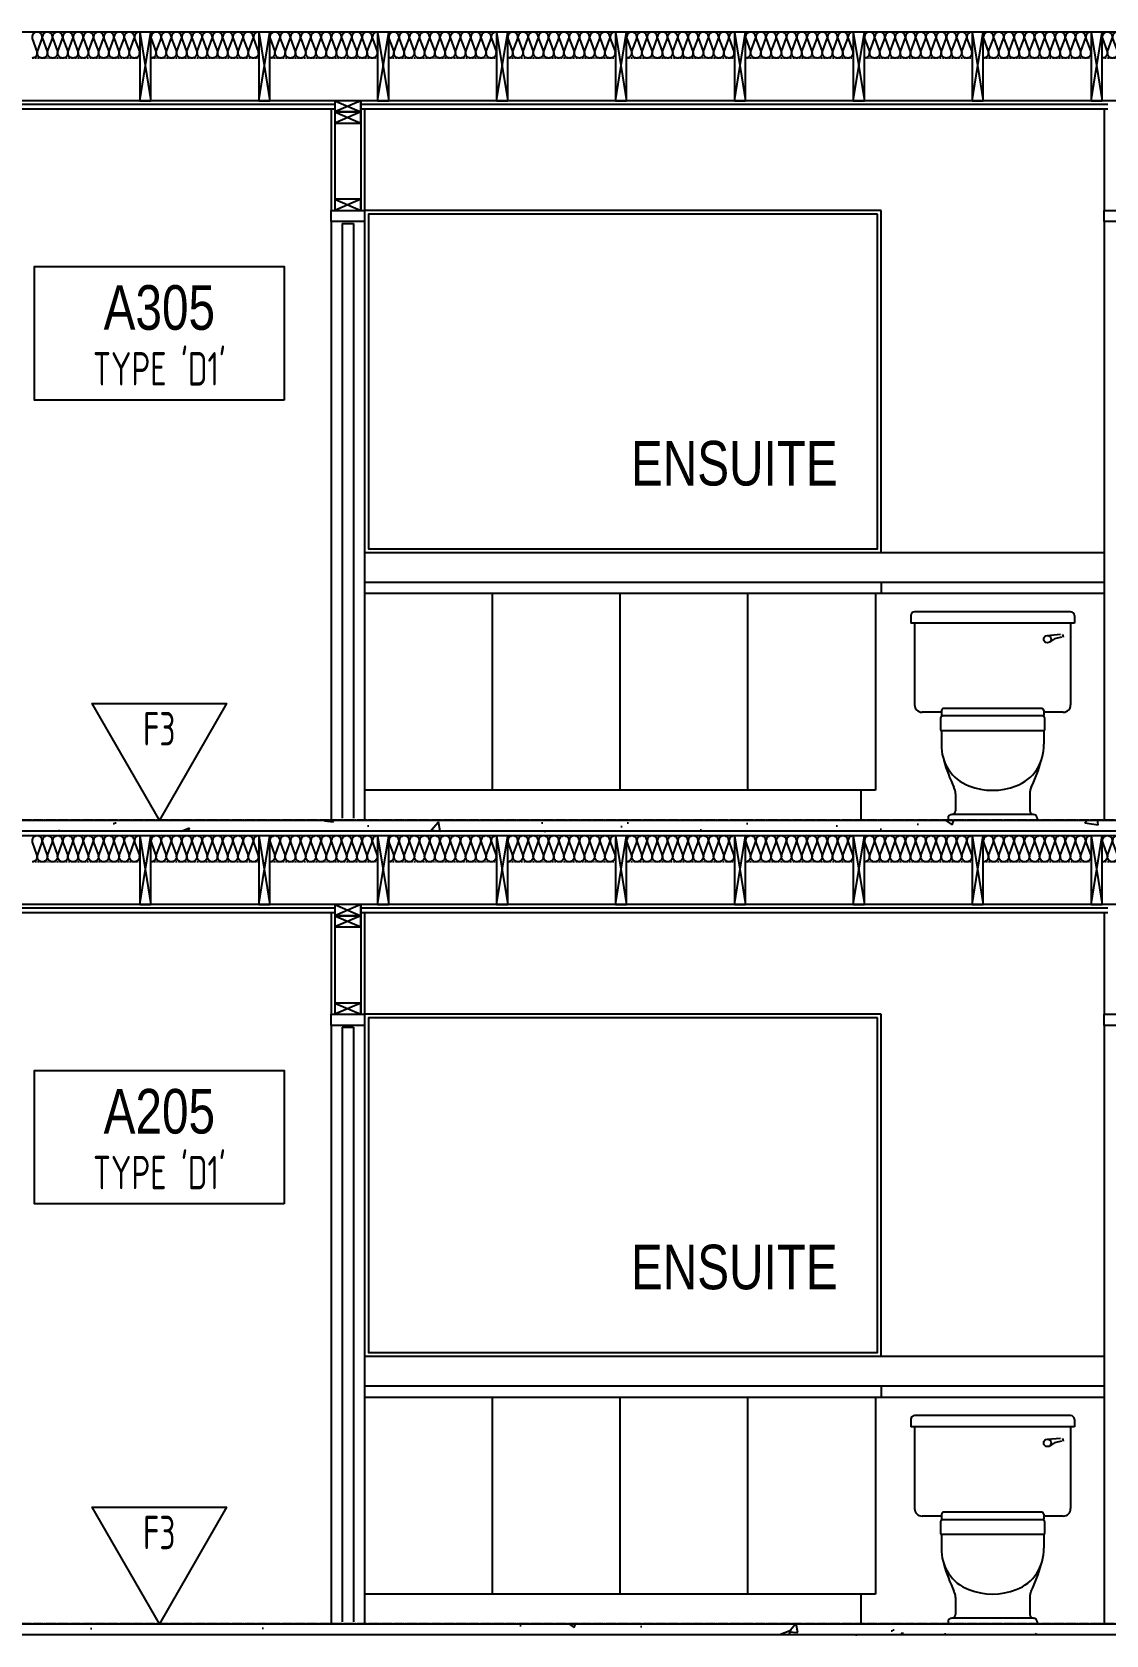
# Model space of a CAD drawing. Extents: x -2060 to 2145, y -590 to 992.
# Drawn here: x 1235.5 to 1380, y 18.8 to 234.4 of the extents above; entities that cross this region are included whole.
import ezdxf
from ezdxf.enums import TextEntityAlignment as Align

# ---------------------------------------------------------------- set-up
doc = ezdxf.new("R2010")
doc.units = 0
doc.header["$MEASUREMENT"] = 0
doc.linetypes.add('GRIDLINE', pattern=[1.53125, 1.375, -0.0625, 0.03125, -0.0625])
doc.linetypes.add('HIDDEN2', pattern=[0.1875, 0.125, -0.0625])
doc.layers.get('0').update_dxf_attribs({"linetype": 'CONTINUOUS'})
for name, color, linetype in [('3', 85, 'CONTINUOUS'), ('DETAIL', 171, 'CONTINUOUS'), ('FURNITURE', 51, 'CONTINUOUS'), ('GRIDLINES', 65, 'GRIDLINE'), ('HATCH', 92, 'CONTINUOUS'), ('HIDDEN', 64, 'HIDDEN2'), ('STAIRS', 101, 'CONTINUOUS'), ('TEXT', 82, 'CONTINUOUS'), ('WALL', 215, 'CONTINUOUS')]:
    doc.layers.add(name, color=color, linetype=linetype)
doc.styles.add('48-ATT', font='archtitl.shx', dxfattribs={"width": 0.8, "height": 6})
doc.styles.add('AT', font='architxt.shx', dxfattribs={"width": 0.8})
doc.styles.add('ATT', font='archtitl.shx', dxfattribs={"width": 0.8})
pattern_1 = [(50, (1217.022, 59.328), (14.3452, -1.25504), [1.5, -16.5]), (355, (1217.022, 59.328), (-2.775, 15.0438), [1.2, -13.2]), (100.4514, (1218.217, 59.224), (11.5702, 13.7888), [1.2748, -14.02284]), (46.184, (1217.022, 63.328), (21.3448, -3.3104), [2.25, -24.75]), (96.636, (1218.8, 63.052), (18.6933, 19.4824), [1.9122, -21.0343]), (351.184, (1217.022, 63.328), (18.6932, 19.4824), [1.8, -19.8]), (21, (1219.022, 62.328), (11.93814, -8.0524), [1.5, -16.5]), (326, (1219.022, 62.328), (4.8663, 14.503), [1.2, -13.2]), (71.4514, (1220.016, 61.657), (16.80445, 6.4506), [1.2748, -14.0228]), (37.5, (1217.0216, 59.328), (0.2432, 6.65788), [0, -13.04, 0, -13.4, 0, -13.25]), (7.5, (1217.0216, 59.328), (5.2614, 7.88823), [0, -7.64, 0, -12.74, 0, -5.05]), (327.5, (1212.5616, 59.328), (10.67645, -0.4511), [0, -5, 0, -15.6, 0, -20.7]), (317.5, (1210.562, 59.328), (11.66372, 2.0021), [0, -6.5, 0, -10.36, 0, -14.7])]

# ---------------------------------------------------------------- blocks, each defined once
blk = doc.blocks.new('W1')
blk.add_lwpolyline([(0, 0), (0.1886, 0.3267), (-0.1886, 0.3267)], close=True)
at = {"style": 'AT', "width": 0.8}
blk.add_attdef('XX', text='', height=0.0938, dxfattribs=at).set_placement((0.0003, 0.2088), align=Align.CENTER)
blk = doc.blocks.new('BATT')
blk.add_lwpolyline([(1, 0, 0.492581), (0.753, 0.19), (0.247, 0.007, -0.492581), (0, 0.197, -0.492581), (0.247, 0.387), (0.753, 0.203, 0.492581), (1, 0.394, 0.492581), (0.753, 0.584), (0.247, 0.4, -0.492581), (0, 0.59, -0.492581), (0.247, 0.781), (0.753, 0.597, 0.492581), (1, 0.787, 0.492581), (0.753, 0.978), (0.247, 0.794, -0.492581), (0, 0.984, -0.492581), (0.247, 1.174), (0.753, 0.991, 0.492581), (1, 1.181, 0.492581), (0.753, 1.371), (0.247, 1.188, -0.492581), (0, 1.378, -0.492581), (0.247, 1.568), (0.753, 1.384, 0.492581), (1, 1.575, 0.492581), (0.753, 1.765), (0.247, 1.581, -0.492581), (0, 1.771, -0.492581), (0.247, 1.962), (0.753, 1.778, 0.492581), (1, 1.968, 0.492581), (0.753, 2.158), (0.247, 1.975, -0.492581), (0, 2.165, -0.492581), (0.247, 2.355), (0.753, 2.172, 0.492581), (1, 2.362, 0.492581), (0.753, 2.552), (0.247, 2.369, -0.492581), (0, 2.559, -0.492581), (0.247, 2.749), (0.753, 2.565, 0.492581), (1, 2.756, 0.492581), (0.753, 2.946), (0.247, 2.762, -0.492581), (0, 2.952, -0.492581), (0.247, 3.143), (0.753, 2.959, 0.492581), (1, 3.149)], format="xyb")

msp = doc.modelspace()

# ---------------------------------------------------------------- hatches: boundary and pattern name
at = {"layer": 'HATCH'}
h = msp.add_hatch(dxfattribs=at)
h.set_pattern_fill('AR-CONC', color=256, scale=2, style=0)
h.set_pattern_definition(pattern_1)
h.paths.add_polyline_path([(1446.0134, 126.9074), (1126.0134, 126.9074), (1126.0134, 128.4074), (1446.0134, 128.4074)])
h = msp.add_hatch(dxfattribs=at)
h.set_pattern_fill('AR-CONC', color=256, scale=2, style=0)
h.set_pattern_definition(pattern_1)
h.paths.add_polyline_path([(1446.0134, 18.7824), (1126.0134, 18.7824), (1126.0134, 20.2824), (1446.0134, 20.2824)])

# ---------------------------------------------------------------- linework, layer by layer
at = {"layer": '3'}
for p, q in [((1276.2634, 224.0324), (1126.0134, 224.0324)), ((1275.7634, 224.0324), (1275.7634, 210.4074)), ((1380.2634, 224.0324), (1279.7634, 224.0324)), ((1280.2634, 224.0324), (1280.2634, 210.4074)), ((1379.7634, 224.0324), (1379.7634, 210.4074)), ((1830.0134, 126.9074), (1122.0134, 126.9074)), ((1276.2634, 115.9074), (1126.0134, 115.9074)), ((1275.7634, 115.9074), (1275.7634, 102.2824)), ((1380.2634, 115.9074), (1279.7634, 115.9074)), ((1280.2634, 115.9074), (1280.2634, 102.2824)), ((1379.7634, 115.9074), (1379.7634, 102.2824)), ((1830.0134, 18.7824), (1122.0134, 18.7824))]:
    msp.add_line(p, q, dxfattribs=at)
at = {"layer": 'DETAIL'}
for p, q in [((1277.2634, 208.6574), (1277.2634, 128.6574)), ((1277.2634, 208.6574), (1278.7634, 208.6574)), ((1278.7634, 208.6574), (1278.7634, 128.6574)), ((1277.2634, 100.5324), (1278.7634, 100.5324)), ((1277.2634, 100.5324), (1277.2634, 20.5324)), ((1278.7634, 100.5324), (1278.7634, 20.5324))]:
    msp.add_line(p, q, dxfattribs=at)
for points in [[(1250.0134, 234.4074), (1250.0134, 225.1574), (1251.5134, 225.1574), (1251.5134, 234.4074)], [(1266.0134, 234.4074), (1266.0134, 225.1574), (1267.5134, 225.1574), (1267.5134, 234.4074)], [(1282.0134, 234.4074), (1282.0134, 225.1574), (1283.5134, 225.1574), (1283.5134, 234.4074)], [(1298.0134, 234.4074), (1298.0134, 225.1574), (1299.5134, 225.1574), (1299.5134, 234.4074)], [(1314.0134, 234.4074), (1314.0134, 225.1574), (1315.5134, 225.1574), (1315.5134, 234.4074)], [(1330.0134, 234.4074), (1330.0134, 225.1574), (1331.5134, 225.1574), (1331.5134, 234.4074)], [(1346.0134, 234.4074), (1346.0134, 225.1574), (1347.5134, 225.1574), (1347.5134, 234.4074)], [(1362.0134, 234.4074), (1362.0134, 225.1574), (1363.5134, 225.1574), (1363.5134, 234.4074)], [(1378.0134, 234.4074), (1378.0134, 225.1574), (1379.5134, 225.1574), (1379.5134, 234.4074)], [(1276.2634, 223.6574), (1279.7634, 223.6574), (1279.7634, 225.1574), (1276.2634, 225.1574)], [(1276.2634, 222.1574), (1279.7634, 222.1574), (1279.7634, 223.6574), (1276.2634, 223.6574)], [(1276.2634, 210.4074), (1279.7634, 210.4074), (1279.7634, 211.9074), (1276.2634, 211.9074)], [(1280.2634, 208.9074), (1275.7634, 208.9074), (1275.7634, 210.4074), (1280.2634, 210.4074)], [(1384.2634, 208.9074), (1379.7634, 208.9074), (1379.7634, 210.4074), (1384.2634, 210.4074)], [(1250.0134, 126.2824), (1250.0134, 117.0324), (1251.5134, 117.0324), (1251.5134, 126.2824)], [(1266.0134, 126.2824), (1266.0134, 117.0324), (1267.5134, 117.0324), (1267.5134, 126.2824)], [(1282.0134, 126.2824), (1282.0134, 117.0324), (1283.5134, 117.0324), (1283.5134, 126.2824)], [(1298.0134, 126.2824), (1298.0134, 117.0324), (1299.5134, 117.0324), (1299.5134, 126.2824)], [(1314.0134, 126.2824), (1314.0134, 117.0324), (1315.5134, 117.0324), (1315.5134, 126.2824)], [(1330.0134, 126.2824), (1330.0134, 117.0324), (1331.5134, 117.0324), (1331.5134, 126.2824)], [(1346.0134, 126.2824), (1346.0134, 117.0324), (1347.5134, 117.0324), (1347.5134, 126.2824)], [(1362.0134, 126.2824), (1362.0134, 117.0324), (1363.5134, 117.0324), (1363.5134, 126.2824)], [(1378.0134, 126.2824), (1378.0134, 117.0324), (1379.5134, 117.0324), (1379.5134, 126.2824)], [(1276.2634, 115.5324), (1279.7634, 115.5324), (1279.7634, 117.0324), (1276.2634, 117.0324)], [(1276.2634, 114.0324), (1279.7634, 114.0324), (1279.7634, 115.5324), (1276.2634, 115.5324)], [(1276.2634, 102.2824), (1279.7634, 102.2824), (1279.7634, 103.7824), (1276.2634, 103.7824)], [(1280.2634, 100.7824), (1275.7634, 100.7824), (1275.7634, 102.2824), (1280.2634, 102.2824)], [(1384.2634, 100.7824), (1379.7634, 100.7824), (1379.7634, 102.2824), (1384.2634, 102.2824)]]:
    msp.add_lwpolyline(points, close=True, dxfattribs=at)
at = {"layer": 'FURNITURE'}
for p, q in [((1250.0134, 234.4074), (1251.5134, 225.1574)), ((1250.0134, 225.1574), (1251.5134, 234.4074)), ((1266.0134, 234.4074), (1267.5134, 225.1574)), ((1266.0134, 225.1574), (1267.5134, 234.4074)), ((1282.0134, 234.4074), (1283.5134, 225.1574)), ((1282.0134, 225.1574), (1283.5134, 234.4074)), ((1298.0134, 234.4074), (1299.5134, 225.1574)), ((1298.0134, 225.1574), (1299.5134, 234.4074)), ((1314.0134, 234.4074), (1315.5134, 225.1574)), ((1314.0134, 225.1574), (1315.5134, 234.4074)), ((1330.0134, 234.4074), (1331.5134, 225.1574)), ((1330.0134, 225.1574), (1331.5134, 234.4074)), ((1346.0134, 234.4074), (1347.5134, 225.1574)), ((1346.0134, 225.1574), (1347.5134, 234.4074)), ((1362.0134, 234.4074), (1363.5134, 225.1574)), ((1362.0134, 225.1574), (1363.5134, 234.4074)), ((1378.0134, 234.4074), (1379.5134, 225.1574)), ((1378.0134, 225.1574), (1379.5134, 234.4074)), ((1276.2634, 225.1574), (1279.7634, 223.6574)), ((1279.7634, 225.1574), (1276.2634, 223.6574)), ((1276.2634, 223.6574), (1279.7634, 222.1574)), ((1279.7634, 223.6574), (1276.2634, 222.1574)), ((1279.7634, 211.9074), (1276.2634, 210.4074)), ((1276.2634, 211.9074), (1279.7634, 210.4074)), ((1275.7634, 208.9074), (1275.7634, 128.4074)), ((1280.2634, 208.9074), (1280.2634, 128.4074)), ((1379.7634, 208.9074), (1379.7634, 128.4074)), ((1280.2634, 164.4074), (1379.7634, 164.4074)), ((1280.2634, 160.4074), (1379.7634, 160.4074)), ((1349.7634, 160.4074), (1349.7634, 158.9074)), ((1280.2634, 158.9074), (1379.7634, 158.9074)), ((1297.4509, 132.4074), (1297.4509, 158.9074)), ((1314.6384, 132.4074), (1314.6384, 158.9074)), ((1331.8259, 132.4074), (1331.8259, 158.9074)), ((1349.0134, 158.9074), (1349.0134, 132.4074)), ((1353.7634, 155.9074), (1353.7634, 154.9074)), ((1375.2634, 156.4074), (1354.2634, 156.4074)), ((1375.7634, 155.9074), (1375.7634, 154.9074)), ((1375.7634, 154.9074), (1353.7634, 154.9074)), ((1354.2634, 154.9074), (1354.2634, 143.9074)), ((1372.0889, 153.2308), (1373.9086, 153.3992)), ((1374.1586, 153.3992), (1374.2728, 152.9842)), ((1375.2634, 154.9074), (1375.2634, 143.9074)), ((1373.08, 152.7618), (1372.41, 152.3184)), ((1374.0228, 152.9842), (1373.08, 152.7618)), ((1357.8884, 142.9074), (1355.2634, 142.9074)), ((1357.8884, 143.1574), (1357.8884, 142.5324)), ((1371.5134, 142.4074), (1358.0134, 142.4074)), ((1371.3884, 143.4074), (1358.1384, 143.4074)), ((1371.6384, 143.1574), (1371.6384, 142.5324)), ((1374.2634, 142.9074), (1371.6384, 142.9074)), ((1357.7634, 142.1574), (1357.7634, 140.5324)), ((1357.8884, 140.4074), (1357.8884, 138.5957)), ((1371.6384, 140.4074), (1357.8884, 140.4074)), ((1371.6384, 140.4074), (1371.6384, 138.5957)), ((1371.7634, 142.1574), (1371.7634, 140.5324)), ((1349.0134, 132.4074), (1280.2634, 132.4074)), ((1347.0134, 132.4074), (1347.0134, 128.4074)), ((1359.7634, 131.9399), (1359.7634, 129.6574)), ((1369.7634, 131.9399), (1369.7634, 129.6574)), ((1358.7634, 128.6574), (1358.7634, 128.4074)), ((1370.2634, 129.1574), (1359.2633, 129.1574)), ((1370.7634, 128.6574), (1370.7634, 128.4074)), ((1250.0134, 126.2824), (1251.5134, 117.0324)), ((1250.0134, 117.0324), (1251.5134, 126.2824)), ((1266.0134, 126.2824), (1267.5134, 117.0324)), ((1266.0134, 117.0324), (1267.5134, 126.2824)), ((1282.0134, 126.2824), (1283.5134, 117.0324)), ((1282.0134, 117.0324), (1283.5134, 126.2824)), ((1298.0134, 126.2824), (1299.5134, 117.0324)), ((1298.0134, 117.0324), (1299.5134, 126.2824)), ((1314.0134, 126.2824), (1315.5134, 117.0324)), ((1314.0134, 117.0324), (1315.5134, 126.2824)), ((1330.0134, 126.2824), (1331.5134, 117.0324)), ((1330.0134, 117.0324), (1331.5134, 126.2824)), ((1346.0134, 126.2824), (1347.5134, 117.0324)), ((1346.0134, 117.0324), (1347.5134, 126.2824)), ((1362.0134, 126.2824), (1363.5134, 117.0324)), ((1362.0134, 117.0324), (1363.5134, 126.2824)), ((1378.0134, 126.2824), (1379.5134, 117.0324)), ((1378.0134, 117.0324), (1379.5134, 126.2824)), ((1279.7634, 117.0324), (1276.2634, 115.5324)), ((1276.2634, 117.0324), (1279.7634, 115.5324)), ((1279.7634, 115.5324), (1276.2634, 114.0324)), ((1276.2634, 115.5324), (1279.7634, 114.0324)), ((1276.2634, 103.7824), (1279.7634, 102.2824)), ((1279.7634, 103.7824), (1276.2634, 102.2824)), ((1275.7634, 100.7824), (1275.7634, 20.2824)), ((1280.2634, 100.7824), (1280.2634, 20.2824)), ((1379.7634, 100.7824), (1379.7634, 20.2824)), ((1280.2634, 56.2824), (1379.7634, 56.2824)), ((1280.2634, 52.2824), (1379.7634, 52.2824)), ((1349.7634, 52.2824), (1349.7634, 50.7824)), ((1280.2634, 50.7824), (1379.7634, 50.7824)), ((1297.4509, 24.2824), (1297.4509, 50.7824)), ((1314.6384, 24.2824), (1314.6384, 50.7824)), ((1331.8259, 24.2824), (1331.8259, 50.7824)), ((1349.0134, 50.7824), (1349.0134, 24.2824)), ((1353.7634, 47.7824), (1353.7634, 46.7824)), ((1375.2634, 48.2824), (1354.2634, 48.2824)), ((1375.7634, 47.7824), (1375.7634, 46.7824)), ((1375.7634, 46.7824), (1353.7634, 46.7824)), ((1354.2634, 46.7824), (1354.2634, 35.7824)), ((1375.2634, 46.7824), (1375.2634, 35.7824)), ((1372.0889, 45.1058), (1373.9086, 45.2742)), ((1373.08, 44.6368), (1372.41, 44.1934)), ((1374.0228, 44.8592), (1373.08, 44.6368)), ((1374.1586, 45.2742), (1374.2728, 44.8592)), ((1357.8884, 34.7824), (1355.2634, 34.7824)), ((1357.8884, 35.0324), (1357.8884, 34.4074)), ((1371.3884, 35.2824), (1358.1384, 35.2824)), ((1371.6384, 35.0324), (1371.6384, 34.4074)), ((1374.2634, 34.7824), (1371.6384, 34.7824)), ((1357.7634, 34.0324), (1357.7634, 32.4074)), ((1371.5134, 34.2824), (1358.0134, 34.2824)), ((1371.7634, 34.0324), (1371.7634, 32.4074)), ((1371.6384, 32.2824), (1357.8884, 32.2824)), ((1357.8884, 32.2824), (1357.8884, 30.4707)), ((1371.6384, 32.2824), (1371.6384, 30.4707)), ((1349.0134, 24.2824), (1280.2634, 24.2824)), ((1347.0134, 24.2824), (1347.0134, 20.2824)), ((1359.7634, 23.8149), (1359.7634, 21.5324)), ((1369.7634, 23.8149), (1369.7634, 21.5324)), ((1358.7634, 20.5324), (1358.7634, 20.2824)), ((1370.2634, 21.0324), (1359.2633, 21.0324)), ((1370.7634, 20.5324), (1370.7634, 20.2824))]:
    msp.add_line(p, q, dxfattribs=at)
for points in [[(1349.7634, 210.4074), (1280.2634, 210.4074), (1280.2634, 164.4074), (1349.7634, 164.4074)], [(1349.2634, 209.9074), (1280.7634, 209.9074), (1280.7634, 164.9074), (1349.2634, 164.9074)], [(1349.7634, 102.2824), (1280.2634, 102.2824), (1280.2634, 56.2824), (1349.7634, 56.2824)], [(1349.2634, 101.7824), (1280.7634, 101.7824), (1280.7634, 56.7824), (1349.2634, 56.7824)]]:
    msp.add_lwpolyline(points, close=True, dxfattribs=at)
for centre in [(1372.1348, 152.7343), (1372.1348, 44.6093)]:
    msp.add_circle(centre, 0.4987, dxfattribs=at)
for centre, radius, start, end in [((1354.2634, 155.9074), 0.5, 90, 180), ((1375.2634, 155.9074), 0.5, 0, 90), ((1355.2634, 143.9074), 1, 180, 270), ((1358.0134, 142.1574), 0.25, 90, 180), ((1358.1384, 143.1574), 0.25, 90, 180), ((1358.0134, 142.5324), 0.125, 180, 270), ((1371.3884, 143.1574), 0.25, 0, 90), ((1371.5134, 142.5324), 0.125, 270, 0), ((1371.5134, 142.1574), 0.25, 0, 90), ((1374.2634, 143.9074), 1, 270, 0), ((1357.8884, 140.5324), 0.125, 180, 270), ((1371.6384, 140.5324), 0.125, 270, 0), ((1363.5408, 138.3159), 5.6594, 177.165883, 249.744835), ((1365.9859, 138.3159), 5.6594, 290.255165, 2.834117), ((1378.9074, 142.1293), 21.4712, 195.448911, 205.729657), ((1350.6193, 142.1293), 21.4712, 334.270343, 344.551089), ((1357.7634, 131.9399), 2, 0, 25.729657), ((1364.7634, 141.1574), 8.75, 248.676314, 291.323686), ((1371.7634, 131.9399), 2, 154.270343, 180), ((1359.2634, 129.6574), 0.5, 270, 0), ((1370.2634, 129.6574), 0.5, 180, 270), ((1359.2634, 128.6574), 0.5, 90, 180), ((1370.2634, 128.6574), 0.5, 0, 90), ((1354.2634, 47.7824), 0.5, 90, 180), ((1375.2634, 47.7824), 0.5, 0, 90), ((1355.2634, 35.7824), 1, 180, 270), ((1358.1384, 35.0324), 0.25, 90, 180), ((1371.3884, 35.0324), 0.25, 0, 90), ((1374.2634, 35.7824), 1, 270, 0), ((1358.0134, 34.0324), 0.25, 90, 180), ((1357.8884, 32.4074), 0.125, 180, 270), ((1358.0134, 34.4074), 0.125, 180, 270), ((1371.5134, 34.4074), 0.125, 270, 0), ((1371.5134, 34.0324), 0.25, 0, 90), ((1371.6384, 32.4074), 0.125, 270, 0), ((1363.5408, 30.1909), 5.6594, 177.165883, 249.744835), ((1365.9859, 30.1909), 5.6594, 290.255165, 2.834117), ((1378.9074, 34.0043), 21.4712, 195.448911, 205.729657), ((1350.6193, 34.0043), 21.4712, 334.270343, 344.551089), ((1357.7634, 23.8149), 2, 0, 25.729657), ((1364.7634, 33.0324), 8.75, 248.676314, 291.323686), ((1371.7634, 23.8149), 2, 154.270343, 180), ((1359.2634, 20.5324), 0.5, 90, 180), ((1359.2634, 21.5324), 0.5, 270, 0), ((1370.2634, 21.5324), 0.5, 180, 270), ((1370.2634, 20.5324), 0.5, 0, 90)]:
    msp.add_arc(centre, radius, start, end, dxfattribs=at)
at = {"layer": 'GRIDLINES'}
for p, q in [((2144.8737, 128.4074), (912.0134, 128.4074)), ((2144.8737, 20.2824), (912.0134, 20.2824))]:
    msp.add_line(p, q, dxfattribs=at)
at = {"layer": 'HATCH'}
for points in [[(1250.0134, 234.4066, 0.01202375), (1249.9803, 234.4074, 0.4925808), (1249.3145, 233.5414), (1249.9571, 231.7734, -0.4925808), (1249.2914, 230.9074, -0.4925808), (1248.6256, 231.7734), (1249.2682, 233.5414, 0.4925808), (1248.6025, 234.4074, 0.4925808), (1247.9367, 233.5414), (1248.5793, 231.7734, -0.4925808), (1247.9136, 230.9074, -0.4925808), (1247.2478, 231.7734), (1247.8904, 233.5414, 0.4925808), (1247.2247, 234.4074, 0.4925808), (1246.5589, 233.5414), (1247.2015, 231.7734, -0.4925808), (1246.5358, 230.9074)], [(1266.0134, 234.4066, 0.01202375), (1265.9803, 234.4074, 0.4925808), (1265.3145, 233.5414), (1265.9571, 231.7734, -0.4925808), (1265.2914, 230.9074, -0.4925808), (1264.6256, 231.7734), (1265.2682, 233.5414, 0.4925808), (1264.6025, 234.4074, 0.4925808), (1263.9367, 233.5414), (1264.5793, 231.7734, -0.4925808), (1263.9136, 230.9074, -0.4925808), (1263.2478, 231.7734), (1263.8904, 233.5414, 0.4925808), (1263.2247, 234.4074, 0.4925808), (1262.5589, 233.5414), (1263.2015, 231.7734, -0.4925808), (1262.5358, 230.9074)], [(1282.0134, 234.4066, 0.01202375), (1281.9803, 234.4074, 0.4925808), (1281.3145, 233.5414), (1281.9571, 231.7734, -0.4925808), (1281.2914, 230.9074, -0.4925808), (1280.6256, 231.7734), (1281.2682, 233.5414, 0.4925808), (1280.6025, 234.4074, 0.4925808), (1279.9367, 233.5414), (1280.5793, 231.7734, -0.4925808), (1279.9136, 230.9074, -0.4925808), (1279.2478, 231.7734), (1279.8904, 233.5414, 0.4925808), (1279.2247, 234.4074, 0.4925808), (1278.5589, 233.5414), (1279.2015, 231.7734, -0.4925808), (1278.5358, 230.9074)], [(1298.0134, 234.4066, 0.01202375), (1297.9803, 234.4074, 0.4925808), (1297.3145, 233.5414), (1297.9571, 231.7734, -0.4925808), (1297.2914, 230.9074, -0.4925808), (1296.6256, 231.7734), (1297.2682, 233.5414, 0.4925808), (1296.6025, 234.4074, 0.4925808), (1295.9367, 233.5414), (1296.5793, 231.7734, -0.4925808), (1295.9136, 230.9074, -0.4925808), (1295.2478, 231.7734), (1295.8904, 233.5414, 0.4925808), (1295.2247, 234.4074, 0.4925808), (1294.5589, 233.5414), (1295.2015, 231.7734, -0.4925808), (1294.5358, 230.9074)], [(1314.0134, 234.4066, 0.01202375), (1313.9803, 234.4074, 0.4925808), (1313.3145, 233.5414), (1313.9571, 231.7734, -0.4925808), (1313.2914, 230.9074, -0.4925808), (1312.6256, 231.7734), (1313.2682, 233.5414, 0.4925808), (1312.6025, 234.4074, 0.4925808), (1311.9367, 233.5414), (1312.5793, 231.7734, -0.4925808), (1311.9136, 230.9074, -0.4925808), (1311.2478, 231.7734), (1311.8904, 233.5414, 0.4925808), (1311.2247, 234.4074, 0.4925808), (1310.5589, 233.5414), (1311.2015, 231.7734, -0.4925808), (1310.5358, 230.9074)], [(1330.0134, 234.4066, 0.01202375), (1329.9803, 234.4074, 0.4925808), (1329.3145, 233.5414), (1329.9571, 231.7734, -0.4925808), (1329.2914, 230.9074, -0.4925808), (1328.6256, 231.7734), (1329.2682, 233.5414, 0.4925808), (1328.6025, 234.4074, 0.4925808), (1327.9367, 233.5414), (1328.5793, 231.7734, -0.4925808), (1327.9136, 230.9074, -0.4925808), (1327.2478, 231.7734), (1327.8904, 233.5414, 0.4925808), (1327.2247, 234.4074, 0.4925808), (1326.5589, 233.5414), (1327.2015, 231.7734, -0.4925808), (1326.5358, 230.9074)], [(1346.0134, 234.4066, 0.01202375), (1345.9803, 234.4074, 0.4925808), (1345.3145, 233.5414), (1345.9571, 231.7734, -0.4925808), (1345.2914, 230.9074, -0.4925808), (1344.6256, 231.7734), (1345.2682, 233.5414, 0.4925808), (1344.6025, 234.4074, 0.4925808), (1343.9367, 233.5414), (1344.5793, 231.7734, -0.4925808), (1343.9136, 230.9074, -0.4925808), (1343.2478, 231.7734), (1343.8904, 233.5414, 0.4925808), (1343.2247, 234.4074, 0.4925808), (1342.5589, 233.5414), (1343.2015, 231.7734, -0.4925808), (1342.5358, 230.9074)], [(1362.0134, 234.4066, 0.01202375), (1361.9803, 234.4074, 0.4925808), (1361.3145, 233.5414), (1361.9571, 231.7734, -0.4925808), (1361.2914, 230.9074, -0.4925808), (1360.6256, 231.7734), (1361.2682, 233.5414, 0.4925808), (1360.6025, 234.4074, 0.4925808), (1359.9367, 233.5414), (1360.5793, 231.7734, -0.4925808), (1359.9136, 230.9074, -0.4925808), (1359.2478, 231.7734), (1359.8904, 233.5414, 0.4925808), (1359.2247, 234.4074, 0.4925808), (1358.5589, 233.5414), (1359.2015, 231.7734, -0.4925808), (1358.5358, 230.9074)], [(1378.0134, 234.4066, 0.01202375), (1377.9803, 234.4074, 0.4925808), (1377.3145, 233.5414), (1377.9571, 231.7734, -0.4925808), (1377.2914, 230.9074, -0.4925808), (1376.6256, 231.7734), (1377.2682, 233.5414, 0.4925808), (1376.6025, 234.4074, 0.4925808), (1375.9367, 233.5414), (1376.5793, 231.7734, -0.4925808), (1375.9136, 230.9074, -0.4925808), (1375.2478, 231.7734), (1375.8904, 233.5414, 0.4925808), (1375.2247, 234.4074, 0.4925808), (1374.5589, 233.5414), (1375.2015, 231.7734, -0.4925808), (1374.5358, 230.9074)], [(1250.0134, 231.3853, -0.14380825), (1250.0034, 231.7734), (1250.0134, 231.8008)], [(1266.0134, 231.3853, -0.14380825), (1266.0034, 231.7734), (1266.0134, 231.8008)], [(1282.0134, 231.3853, -0.14380825), (1282.0034, 231.7734), (1282.0134, 231.8008)], [(1298.0134, 231.3853, -0.14380825), (1298.0034, 231.7734), (1298.0134, 231.8008)], [(1314.0134, 231.3853, -0.14380825), (1314.0034, 231.7734), (1314.0134, 231.8008)], [(1330.0134, 231.3853, -0.14380825), (1330.0034, 231.7734), (1330.0134, 231.8008)], [(1346.0134, 231.3853, -0.14380825), (1346.0034, 231.7734), (1346.0134, 231.8008)], [(1362.0134, 231.3853, -0.14380825), (1362.0034, 231.7734), (1362.0134, 231.8008)], [(1378.0134, 231.3853, -0.14380825), (1378.0034, 231.7734), (1378.0134, 231.8008)], [(1250.0134, 126.2816, 0.01202375), (1249.9803, 126.2824, 0.4925808), (1249.3145, 125.4164), (1249.9571, 123.6484, -0.4925808), (1249.2914, 122.7824, -0.4925808), (1248.6256, 123.6484), (1249.2682, 125.4164, 0.4925808), (1248.6025, 126.2824, 0.4925808), (1247.9367, 125.4164), (1248.5793, 123.6484, -0.4925808), (1247.9136, 122.7824, -0.4925808), (1247.2478, 123.6484), (1247.8904, 125.4164, 0.4925808), (1247.2247, 126.2824, 0.4925808), (1246.5589, 125.4164), (1247.2015, 123.6484, -0.4925808), (1246.5358, 122.7824)], [(1266.0134, 126.2816, 0.01202375), (1265.9803, 126.2824, 0.4925808), (1265.3145, 125.4164), (1265.9571, 123.6484, -0.4925808), (1265.2914, 122.7824, -0.4925808), (1264.6256, 123.6484), (1265.2682, 125.4164, 0.4925808), (1264.6025, 126.2824, 0.4925808), (1263.9367, 125.4164), (1264.5793, 123.6484, -0.4925808), (1263.9136, 122.7824, -0.4925808), (1263.2478, 123.6484), (1263.8904, 125.4164, 0.4925808), (1263.2247, 126.2824, 0.4925808), (1262.5589, 125.4164), (1263.2015, 123.6484, -0.4925808), (1262.5358, 122.7824)], [(1282.0134, 126.2816, 0.01202375), (1281.9803, 126.2824, 0.4925808), (1281.3145, 125.4164), (1281.9571, 123.6484, -0.4925808), (1281.2914, 122.7824, -0.4925808), (1280.6256, 123.6484), (1281.2682, 125.4164, 0.4925808), (1280.6025, 126.2824, 0.4925808), (1279.9367, 125.4164), (1280.5793, 123.6484, -0.4925808), (1279.9136, 122.7824, -0.4925808), (1279.2478, 123.6484), (1279.8904, 125.4164, 0.4925808), (1279.2247, 126.2824, 0.4925808), (1278.5589, 125.4164), (1279.2015, 123.6484, -0.4925808), (1278.5358, 122.7824)], [(1298.0134, 126.2816, 0.01202375), (1297.9803, 126.2824, 0.4925808), (1297.3145, 125.4164), (1297.9571, 123.6484, -0.4925808), (1297.2914, 122.7824, -0.4925808), (1296.6256, 123.6484), (1297.2682, 125.4164, 0.4925808), (1296.6025, 126.2824, 0.4925808), (1295.9367, 125.4164), (1296.5793, 123.6484, -0.4925808), (1295.9136, 122.7824, -0.4925808), (1295.2478, 123.6484), (1295.8904, 125.4164, 0.4925808), (1295.2247, 126.2824, 0.4925808), (1294.5589, 125.4164), (1295.2015, 123.6484, -0.4925808), (1294.5358, 122.7824)], [(1314.0134, 126.2816, 0.01202375), (1313.9803, 126.2824, 0.4925808), (1313.3145, 125.4164), (1313.9571, 123.6484, -0.4925808), (1313.2914, 122.7824, -0.4925808), (1312.6256, 123.6484), (1313.2682, 125.4164, 0.4925808), (1312.6025, 126.2824, 0.4925808), (1311.9367, 125.4164), (1312.5793, 123.6484, -0.4925808), (1311.9136, 122.7824, -0.4925808), (1311.2478, 123.6484), (1311.8904, 125.4164, 0.4925808), (1311.2247, 126.2824, 0.4925808), (1310.5589, 125.4164), (1311.2015, 123.6484, -0.4925808), (1310.5358, 122.7824)], [(1330.0134, 126.2816, 0.01202375), (1329.9803, 126.2824, 0.4925808), (1329.3145, 125.4164), (1329.9571, 123.6484, -0.4925808), (1329.2914, 122.7824, -0.4925808), (1328.6256, 123.6484), (1329.2682, 125.4164, 0.4925808), (1328.6025, 126.2824, 0.4925808), (1327.9367, 125.4164), (1328.5793, 123.6484, -0.4925808), (1327.9136, 122.7824, -0.4925808), (1327.2478, 123.6484), (1327.8904, 125.4164, 0.4925808), (1327.2247, 126.2824, 0.4925808), (1326.5589, 125.4164), (1327.2015, 123.6484, -0.4925808), (1326.5358, 122.7824)], [(1346.0134, 126.2816, 0.01202375), (1345.9803, 126.2824, 0.4925808), (1345.3145, 125.4164), (1345.9571, 123.6484, -0.4925808), (1345.2914, 122.7824, -0.4925808), (1344.6256, 123.6484), (1345.2682, 125.4164, 0.4925808), (1344.6025, 126.2824, 0.4925808), (1343.9367, 125.4164), (1344.5793, 123.6484, -0.4925808), (1343.9136, 122.7824, -0.4925808), (1343.2478, 123.6484), (1343.8904, 125.4164, 0.4925808), (1343.2247, 126.2824, 0.4925808), (1342.5589, 125.4164), (1343.2015, 123.6484, -0.4925808), (1342.5358, 122.7824)], [(1362.0134, 126.2816, 0.01202375), (1361.9803, 126.2824, 0.4925808), (1361.3145, 125.4164), (1361.9571, 123.6484, -0.4925808), (1361.2914, 122.7824, -0.4925808), (1360.6256, 123.6484), (1361.2682, 125.4164, 0.4925808), (1360.6025, 126.2824, 0.4925808), (1359.9367, 125.4164), (1360.5793, 123.6484, -0.4925808), (1359.9136, 122.7824, -0.4925808), (1359.2478, 123.6484), (1359.8904, 125.4164, 0.4925808), (1359.2247, 126.2824, 0.4925808), (1358.5589, 125.4164), (1359.2015, 123.6484, -0.4925808), (1358.5358, 122.7824)], [(1378.0134, 126.2816, 0.01202375), (1377.9803, 126.2824, 0.4925808), (1377.3145, 125.4164), (1377.9571, 123.6484, -0.4925808), (1377.2914, 122.7824, -0.4925808), (1376.6256, 123.6484), (1377.2682, 125.4164, 0.4925808), (1376.6025, 126.2824, 0.4925808), (1375.9367, 125.4164), (1376.5793, 123.6484, -0.4925808), (1375.9136, 122.7824, -0.4925808), (1375.2478, 123.6484), (1375.8904, 125.4164, 0.4925808), (1375.2247, 126.2824, 0.4925808), (1374.5589, 125.4164), (1375.2015, 123.6484, -0.4925808), (1374.5358, 122.7824)], [(1250.0134, 123.2603, -0.14380825), (1250.0034, 123.6484), (1250.0134, 123.6758)], [(1266.0134, 123.2603, -0.14380825), (1266.0034, 123.6484), (1266.0134, 123.6758)], [(1282.0134, 123.2603, -0.14380825), (1282.0034, 123.6484), (1282.0134, 123.6758)], [(1298.0134, 123.2603, -0.14380825), (1298.0034, 123.6484), (1298.0134, 123.6758)], [(1314.0134, 123.2603, -0.14380825), (1314.0034, 123.6484), (1314.0134, 123.6758)], [(1330.0134, 123.2603, -0.14380825), (1330.0034, 123.6484), (1330.0134, 123.6758)], [(1346.0134, 123.2603, -0.14380825), (1346.0034, 123.6484), (1346.0134, 123.6758)], [(1362.0134, 123.2603, -0.14380825), (1362.0034, 123.6484), (1362.0134, 123.6758)], [(1378.0134, 123.2603, -0.14380825), (1378.0034, 123.6484), (1378.0134, 123.6758)]]:
    msp.add_lwpolyline(points, format="xyb", dxfattribs=at)
at = {"layer": 'HIDDEN', "ltscale": 0.25}
for p, q in [((1250.0134, 230.9074), (1235.5134, 230.9074)), ((1266.0134, 230.9074), (1251.5134, 230.9074)), ((1282.0134, 230.9074), (1267.5134, 230.9074)), ((1298.0134, 230.9074), (1283.5134, 230.9074)), ((1314.0134, 230.9074), (1299.5134, 230.9074)), ((1330.0134, 230.9074), (1315.5134, 230.9074)), ((1346.0134, 230.9074), (1331.5134, 230.9074)), ((1362.0134, 230.9074), (1347.5134, 230.9074)), ((1378.0134, 230.9074), (1363.5134, 230.9074)), ((1394.0134, 230.9074), (1379.5134, 230.9074)), ((1250.0134, 122.7824), (1235.5134, 122.7824)), ((1266.0134, 122.7824), (1251.5134, 122.7824)), ((1282.0134, 122.7824), (1267.5134, 122.7824)), ((1298.0134, 122.7824), (1283.5134, 122.7824)), ((1314.0134, 122.7824), (1299.5134, 122.7824)), ((1330.0134, 122.7824), (1315.5134, 122.7824)), ((1346.0134, 122.7824), (1331.5134, 122.7824)), ((1362.0134, 122.7824), (1347.5134, 122.7824)), ((1378.0134, 122.7824), (1363.5134, 122.7824)), ((1394.0134, 122.7824), (1379.5134, 122.7824))]:
    msp.add_line(p, q, dxfattribs=at)
at = {"layer": 'STAIRS'}
for p, q in [((1828.5134, 234.4074), (1122.0134, 234.4074)), ((1451.5134, 225.1574), (1122.0134, 225.1574)), ((1276.2634, 224.6574), (1126.0134, 224.6574)), ((1276.2634, 225.1574), (1276.2634, 210.4074)), ((1279.7634, 225.1574), (1279.7634, 210.4074)), ((1380.2634, 224.6574), (1279.7634, 224.6574)), ((1828.5134, 126.2824), (1122.0134, 126.2824)), ((1451.5134, 117.0324), (1122.0134, 117.0324)), ((1276.2634, 116.5324), (1126.0134, 116.5324)), ((1276.2634, 117.0324), (1276.2634, 102.2824)), ((1279.7634, 117.0324), (1279.7634, 102.2824)), ((1380.2634, 116.5324), (1279.7634, 116.5324))]:
    msp.add_line(p, q, dxfattribs=at)
at = {"layer": 'TEXT'}
for points in [[(1269.4406, 184.9074), (1235.8406, 184.9074), (1235.8406, 202.8574), (1269.4406, 202.8574)], [(1269.4406, 76.7824), (1235.8406, 76.7824), (1235.8406, 94.7324), (1269.4406, 94.7324)]]:
    msp.add_lwpolyline(points, close=True, dxfattribs=at)
at = {"layer": 'WALL'}
for points in [[(1446.0134, 126.9074), (1126.0134, 126.9074), (1126.0134, 128.4074), (1446.0134, 128.4074)], [(1446.0134, 18.7824), (1126.0134, 18.7824), (1126.0134, 20.2824), (1446.0134, 20.2824)]]:
    msp.add_lwpolyline(points, close=True, dxfattribs=at)

# ---------------------------------------------------------------- block references
at = {"layer": 'HATCH', "xscale": -3.5, "yscale": 3.5, "zscale": 3.5, "rotation": 90}
for p in [(1246.5358, 234.4074), (1262.5358, 234.4074), (1278.5358, 234.4074), (1294.5358, 234.4074), (1310.5358, 234.4074), (1326.5358, 234.4074), (1342.5358, 234.4074), (1358.5358, 234.4074), (1374.5358, 234.4074), (1390.5358, 234.4074), (1246.5358, 126.2824), (1262.5358, 126.2824), (1278.5358, 126.2824), (1294.5358, 126.2824), (1310.5358, 126.2824), (1326.5358, 126.2824), (1342.5358, 126.2824), (1358.5358, 126.2824), (1374.5358, 126.2824), (1390.5358, 126.2824)]:
    msp.add_blockref('BATT', p, dxfattribs=at)
at = {"layer": 'TEXT'}
ref = msp.add_blockref('W1', (1252.6406, 128.4074), dxfattribs=dict(at, xscale=-48, yscale=48, zscale=48))
ref.add_attrib('XX', 'F3', dxfattribs={"layer": '0', "height": 4.5, "style": 'AT', "width": 0.8}).set_placement((1252.6263, 138.4308), align=Align.CENTER)
ref = msp.add_blockref('W1', (1252.6406, 20.2824), dxfattribs=dict(at, xscale=-48, yscale=48, zscale=48))
ref.add_attrib('XX', 'F3', dxfattribs={"layer": '0', "height": 4.5, "style": 'AT', "width": 0.8}).set_placement((1252.6263, 30.3058), align=Align.CENTER)

# ---------------------------------------------------------------- texts
at = {"layer": 'TEXT', "width": 0.8}
for s, height, style, p in [('A305', 6, 'ATT', (1252.6406, 194.3574)), ("TYPE 'D1'", 4.5, 'AT', (1252.6406, 186.8574)), ('A205', 6, 'ATT', (1252.6406, 86.2324)), ("TYPE 'D1'", 4.5, 'AT', (1252.6406, 78.7324))]:
    msp.add_text(s, height=height, dxfattribs=dict(at, style=style)).set_placement(p, align=Align.CENTER)
at = {"layer": 'TEXT', "style": '48-ATT', "width": 0.8}
for p in [(1330.0134, 176.4074), (1330.0134, 68.2824)]:
    msp.add_text('ENSUITE', height=6, dxfattribs=at).set_placement(p, align=Align.MIDDLE)

doc.saveas('drawing.dxf')
